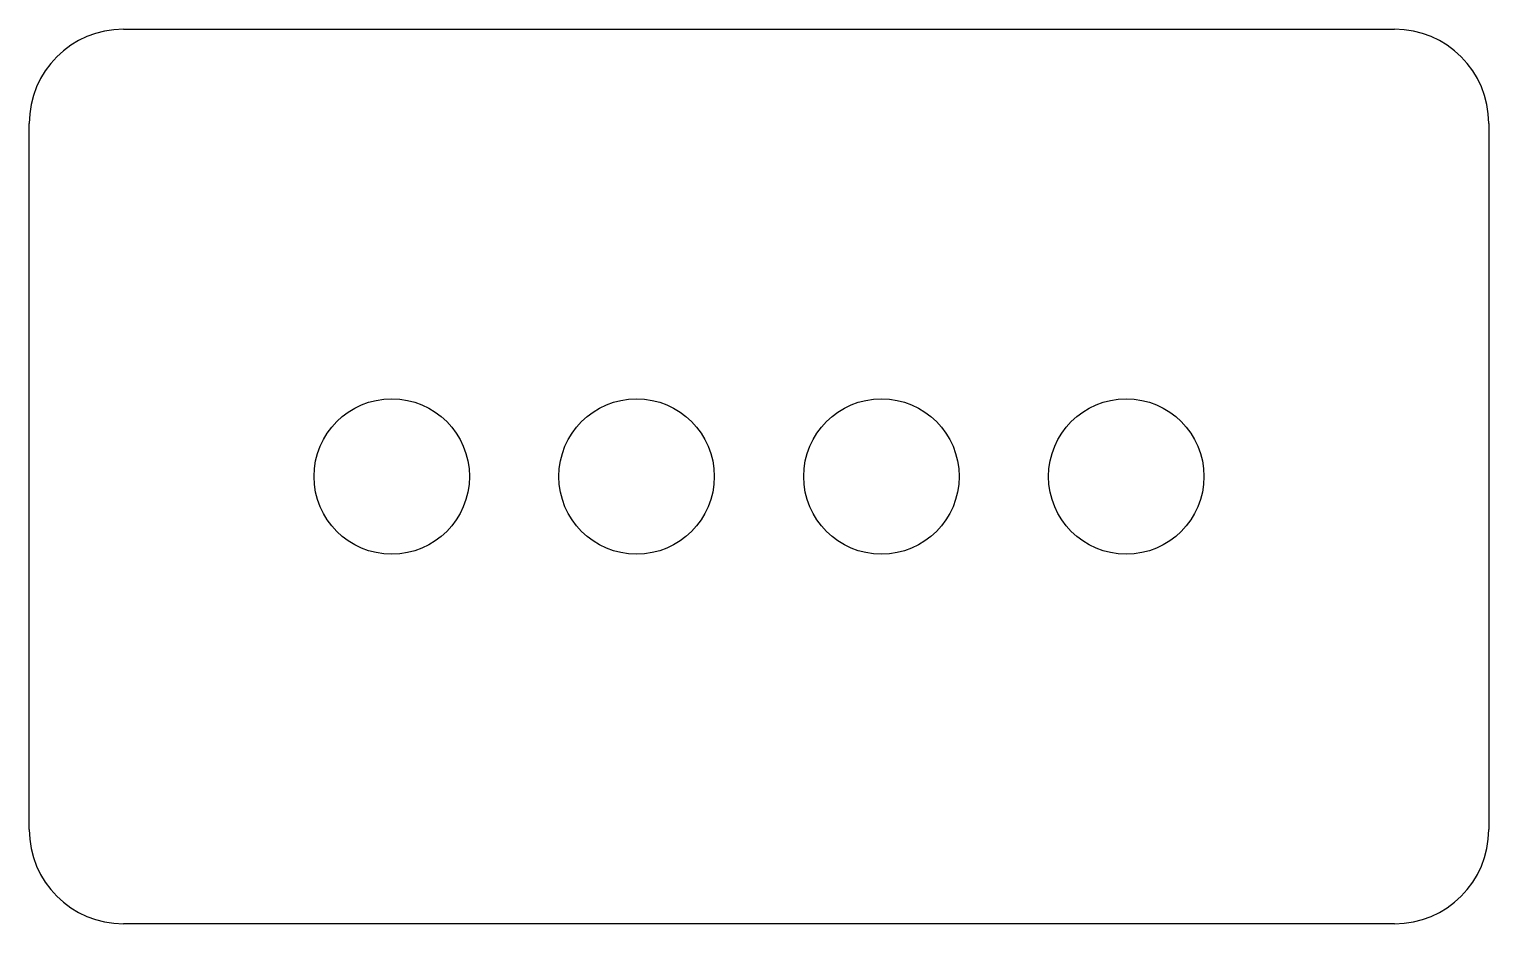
# Model space of a CAD drawing. Extents: x 30 to 185, y 105 to 200.
import ezdxf

# ---------------------------------------------------------------- set-up
doc = ezdxf.new("R2010")
doc.units = 0
doc.layers.add('OUTLINE', color=7, linetype='CONTINUOUS')

msp = doc.modelspace()

# ---------------------------------------------------------------- linework, layer by layer
at = {"layer": 'OUTLINE'}
for p, q in [((40, 200), (175, 200)), ((30, 115), (30, 190)), ((185, 190), (185, 115)), ((175, 105), (40, 105))]:
    msp.add_line(p, q, dxfattribs=at)
for centre in [(68.5, 152.5), (94.5, 152.5), (120.5, 152.5), (146.5, 152.5)]:
    msp.add_circle(centre, 8.25, dxfattribs=at)
for centre, start, end in [((40, 190), 90, 180), ((175, 190), 0, 90), ((40, 115), 180, 270), ((175, 115), 270, 360)]:
    msp.add_arc(centre, 10, start, end, dxfattribs=at)

doc.saveas('drawing.dxf')
